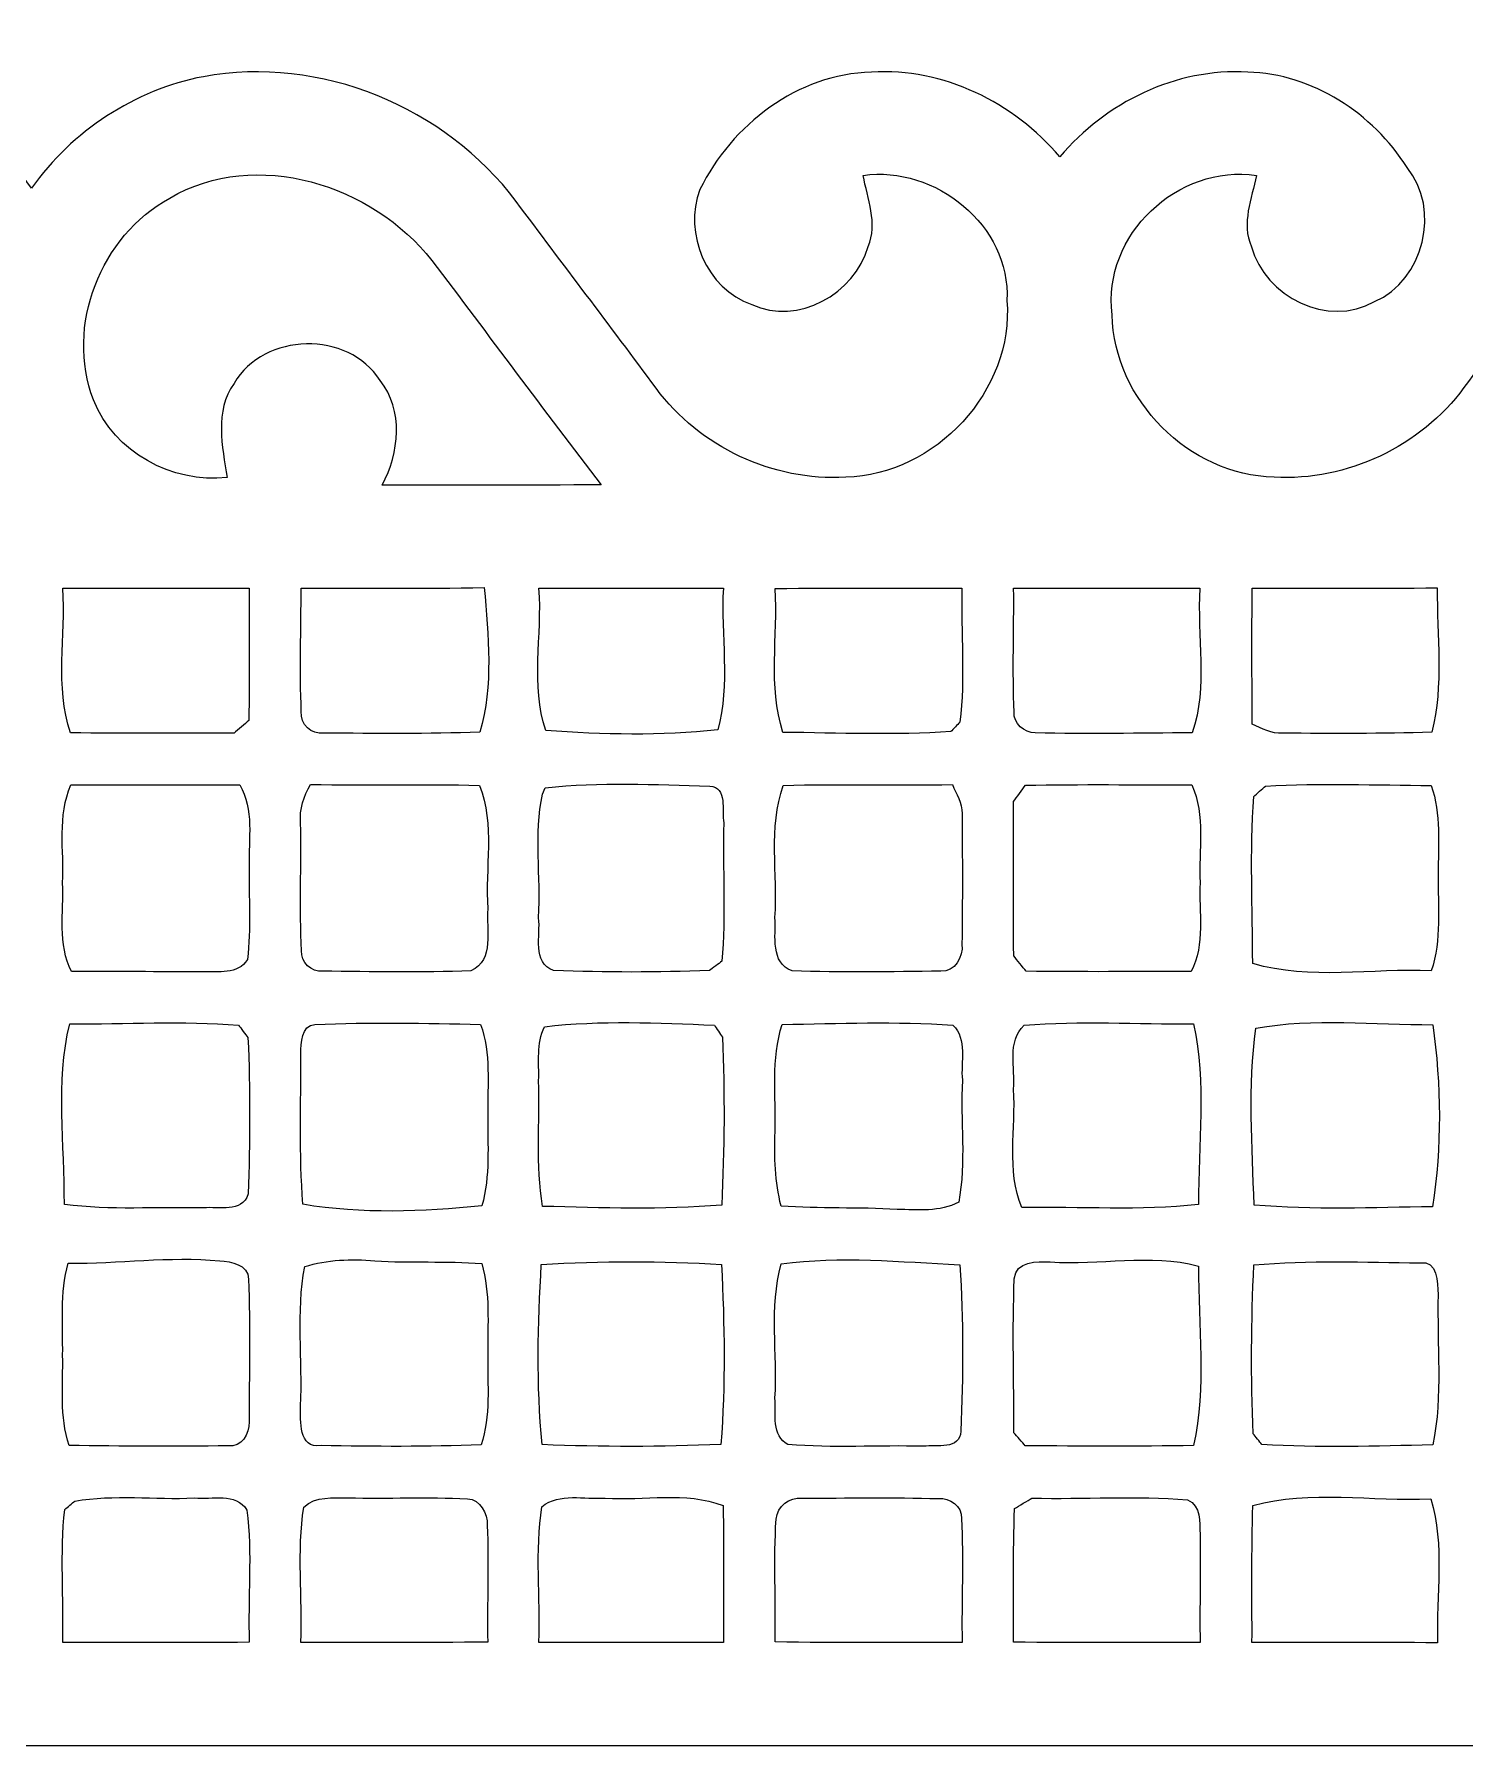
# Model space of a CAD drawing. Header units: centimetres. Extents: x -12.7 to 12.7, y -3.4 to 3.6.
# Drawn here: x 0.01 to 5.9, y -3.44 to 3.6 of the extents above; entities that cross this region are included whole.
import ezdxf

# ---------------------------------------------------------------- set-up
doc = ezdxf.new("R2010")
doc.units = ezdxf.units.CM
doc.header["$MEASUREMENT"] = 0
doc.layers.add('Camada 1', color=7, linetype='Continuous')

msp = doc.modelspace()

# ---------------------------------------------------------------- linework, layer by layer
at = {"layer": 'Camada 1', "color": 156}
for points, knots in [([(-4.23333, 3.09562), (-4.04142, 3.31786), (-3.7525, 3.46321), (-3.45475, 3.44311), (-3.45475, 3.44311), (-3.15136, 3.43429), (-2.88254, 3.22615), (-2.75096, 2.9598), (-2.75096, 2.9598), (-2.68252, 2.77917), (-2.77636, 2.55588), (-2.9598, 2.48849), (-2.9598, 2.48849), (-3.14959, 2.39747), (-3.39054, 2.52871), (-3.44382, 2.72591), (-3.44382, 2.72591), (-3.48438, 2.82187), (-3.44063, 2.92311), (-3.4237, 3.01871), (-3.4237, 3.01871), (-3.64878, 3.04341), (-3.88338, 2.92135), (-3.97403, 2.71073), (-3.97403, 2.71073), (-4.09751, 2.40595), (-3.95393, 2.02952), (-3.66818, 1.87042), (-3.66818, 1.87042), (-3.31187, 1.66475), (-2.82999, 1.80833), (-2.5855, 2.12302), (-2.5855, 2.12302), (-2.38972, 2.38653), (-2.19109, 2.64829), (-1.9946, 2.91146), (-1.9946, 2.91146), (-1.73777, 3.25296), (-1.30986, 3.45934), (-0.88229, 3.44311), (-0.88229, 3.44311), (-0.5341, 3.4357), (-0.20002, 3.24908), (0, 2.96579), (0, 2.96579), (0.16651, 3.20111), (0.42367, 3.36973), (0.70696, 3.4244), (0.70696, 3.4244), (1.18779, 3.5133), (1.70356, 3.29988), (1.99531, 2.91076), (1.99531, 2.91076), (2.18651, 2.65394), (2.3809, 2.39959), (2.57104, 2.14207), (2.57104, 2.14207), (2.7492, 1.90146), (3.05223, 1.75789), (3.35173, 1.77658), (3.35173, 1.77658), (3.72039, 1.78505), (4.04566, 2.13289), (4.0153, 2.50367), (4.0153, 2.50367), (4.02978, 2.81164), (3.72109, 3.06), (3.42335, 3.01837), (3.42335, 3.01837), (3.44099, 2.92276), (3.48473, 2.82117), (3.44382, 2.7252), (3.44382, 2.7252), (3.39054, 2.53083), (3.15348, 2.39888), (2.96474, 2.48673), (2.96474, 2.48673), (2.77847, 2.55164), (2.68252, 2.77812), (2.75132, 2.9598), (2.75132, 2.9598), (2.8829, 3.22721), (3.15312, 3.43534), (3.45792, 3.44311), (3.45792, 3.44311), (3.75391, 3.46145), (4.04354, 3.31823), (4.23298, 3.09421), (4.23298, 3.09421), (4.42207, 3.31786), (4.71099, 3.46109), (5.00698, 3.44311), (5.00698, 3.44311), (5.27507, 3.43605), (5.52097, 3.27377), (5.66278, 3.05047), (5.66278, 3.05047), (5.80319, 2.8776), (5.73263, 2.58762), (5.52838, 2.49872), (5.52838, 2.49872), (5.33681, 2.38972), (5.07787, 2.51919), (5.02179, 2.72486), (5.02179, 2.72486), (4.97981, 2.82117), (5.02284, 2.92311), (5.04331, 3.01837), (5.04331, 3.01837), (4.71945, 3.06634), (4.40655, 2.77176), (4.44853, 2.44474), (4.44853, 2.44474), (4.45523, 2.09515), (4.76566, 1.78435), (5.11527, 1.77623), (5.11527, 1.77623), (5.41513, 1.7586), (5.71887, 1.90287), (5.89704, 2.14488), (5.89704, 2.14488), (6.09141, 2.4077), (6.28931, 2.66841), (6.48545, 2.93017), (6.48545, 2.93017), (6.84388, 3.39548), (7.5452, 3.59903), (8.07437, 3.31116), (8.07437, 3.31116), (8.23029, 3.22862), (8.36259, 3.10761), (8.46632, 2.96545), (8.46632, 2.96545), (8.63776, 3.21168), (8.91117, 3.38172), (9.20715, 3.4311), (9.20715, 3.4311), (9.67739, 3.50166), (10.17376, 3.29211), (10.45915, 2.91324), (10.45915, 2.91324), (10.65072, 2.6557), (10.84579, 2.401), (11.03629, 2.14277), (11.03629, 2.14277), (11.22115, 1.89194), (11.54112, 1.74907), (11.85121, 1.77835), (11.85121, 1.77835), (12.20716, 1.80657), (12.5102, 2.14524), (12.48127, 2.50472), (12.48127, 2.50472), (12.49539, 2.81269), (12.18635, 3.05788), (11.89002, 3.01941), (11.89002, 3.01941), (11.90308, 2.9531), (11.91753, 2.88712), (11.93411, 2.82151), (11.93411, 2.82151), (11.91224, 2.6356), (11.76548, 2.4645), (11.57076, 2.45921), (11.57076, 2.45921), (11.32099, 2.44722), (11.12414, 2.72486), (11.21621, 2.95733), (11.21621, 2.95733), (11.32309, 3.17076), (11.51183, 3.35138), (11.74608, 3.41453), (11.74608, 3.41453), (12.07169, 3.5066), (12.434, 3.38242), (12.66048, 3.13725), (12.66048, 3.13725), (12.70316, 3.10444), (12.69929, 3.04906), (12.7007, 3.00036), (12.7007, 3.00036), (12.69893, 0.85231), (12.70105, -1.29575), (12.69929, -3.44346), (12.69929, -3.44346), (4.23333, -3.44311), (-4.23298, -3.44275), (-12.69929, -3.44382), (-12.69929, -3.44382), (-12.7, -1.2633), (-12.70105, 0.91756), (-12.69894, 3.09808), (-12.69894, 3.09808), (-12.50597, 3.31681), (-12.22057, 3.46216), (-11.92459, 3.44311), (-11.92459, 3.44311), (-11.61803, 3.4357), (-11.34604, 3.22579), (-11.2155, 2.95592), (-11.2155, 2.95592), (-11.15341, 2.78095), (-11.23703, 2.56645), (-11.41165, 2.49449), (-11.41165, 2.49449), (-11.60004, 2.39323), (-11.85156, 2.52024), (-11.90766, 2.71955), (-11.90766, 2.71955), (-11.932, 2.81939), (-11.90907, 2.92135), (-11.89319, 3.02012), (-11.89319, 3.02012), (-12.11721, 3.04129), (-12.34863, 2.92028), (-12.43965, 2.7111), (-12.43965, 2.7111), (-12.56841, 2.39854), (-12.41178, 2.014), (-12.11509, 1.85985), (-12.11509, 1.85985), (-11.75914, 1.66933), (-11.2903, 1.81468), (-11.05005, 2.12443), (-11.05005, 2.12443), (-10.85461, 2.38794), (-10.65636, 2.649), (-10.45986, 2.91182), (-10.45986, 2.91182), (-10.21715, 3.23391), (-9.82238, 3.43675), (-9.41846, 3.44346), (-9.41846, 3.44346), (-9.04698, 3.45897), (-8.67903, 3.26918), (-8.46596, 2.96615), (-8.46596, 2.96615), (-8.26523, 3.24838), (-7.93256, 3.43534), (-7.58506, 3.44311), (-7.58506, 3.44311), (-7.14903, 3.46004), (-6.71264, 3.24555), (-6.45653, 2.89277), (-6.45653, 2.89277), (-6.27133, 2.64266), (-6.08188, 2.39606), (-5.89738, 2.14524), (-5.89738, 2.14524), (-5.72628, 1.91381), (-5.44018, 1.76917), (-5.1516, 1.77553), (-5.1516, 1.77553), (-4.89162, 1.76917), (-4.64007, 1.92899), (-4.52366, 2.15971), (-4.52366, 2.15971), (-4.44146, 2.30399), (-4.43864, 2.47896), (-4.46475, 2.63877), (-4.46475, 2.63877), (-4.53107, 2.88678), (-4.79071, 3.0494), (-5.04296, 3.01871), (-5.04296, 3.01871), (-5.02284, 2.92276), (-4.98052, 2.82081), (-5.02214, 2.72415), (-5.02214, 2.72415), (-5.07753, 2.5227), (-5.32906, 2.39253), (-5.51921, 2.49449), (-5.51921, 2.49449), (-5.69348, 2.56645), (-5.77919, 2.78165), (-5.71605, 2.95627), (-5.71605, 2.95627), (-5.58482, 3.22545), (-5.31388, 3.435), (-5.00768, 3.44311), (-5.00768, 3.44311), (-4.71204, 3.46145), (-4.42348, 3.31823), (-4.23333, 3.09562)], [0, 0, 0, 0, 0.0138889, 0.0138889, 0.0138889, 0.0138889, 0.0277778, 0.0277778, 0.0277778, 0.0277778, 0.0416667, 0.0416667, 0.0416667, 0.0416667, 0.0555556, 0.0555556, 0.0555556, 0.0555556, 0.0694444, 0.0694444, 0.0694444, 0.0694444, 0.0833333, 0.0833333, 0.0833333, 0.0833333, 0.0972222, 0.0972222, 0.0972222, 0.0972222, 0.1111111, 0.1111111, 0.1111111, 0.1111111, 0.125, 0.125, 0.125, 0.125, 0.1388889, 0.1388889, 0.1388889, 0.1388889, 0.1527778, 0.1527778, 0.1527778, 0.1527778, 0.1666667, 0.1666667, 0.1666667, 0.1666667, 0.1805556, 0.1805556, 0.1805556, 0.1805556, 0.1944444, 0.1944444, 0.1944444, 0.1944444, 0.2083333, 0.2083333, 0.2083333, 0.2083333, 0.2222222, 0.2222222, 0.2222222, 0.2222222, 0.2361111, 0.2361111, 0.2361111, 0.2361111, 0.25, 0.25, 0.25, 0.25, 0.2638889, 0.2638889, 0.2638889, 0.2638889, 0.2777778, 0.2777778, 0.2777778, 0.2777778, 0.2916667, 0.2916667, 0.2916667, 0.2916667, 0.3055556, 0.3055556, 0.3055556, 0.3055556, 0.3194444, 0.3194444, 0.3194444, 0.3194444, 0.3333333, 0.3333333, 0.3333333, 0.3333333, 0.3472222, 0.3472222, 0.3472222, 0.3472222, 0.3611111, 0.3611111, 0.3611111, 0.3611111, 0.375, 0.375, 0.375, 0.375, 0.3888889, 0.3888889, 0.3888889, 0.3888889, 0.4027778, 0.4027778, 0.4027778, 0.4027778, 0.4166667, 0.4166667, 0.4166667, 0.4166667, 0.4305556, 0.4305556, 0.4305556, 0.4305556, 0.4444444, 0.4444444, 0.4444444, 0.4444444, 0.4583333, 0.4583333, 0.4583333, 0.4583333, 0.4722222, 0.4722222, 0.4722222, 0.4722222, 0.4861111, 0.4861111, 0.4861111, 0.4861111, 0.5, 0.5, 0.5, 0.5, 0.5138889, 0.5138889, 0.5138889, 0.5138889, 0.5277778, 0.5277778, 0.5277778, 0.5277778, 0.5416667, 0.5416667, 0.5416667, 0.5416667, 0.5555556, 0.5555556, 0.5555556, 0.5555556, 0.5694444, 0.5694444, 0.5694444, 0.5694444, 0.5833333, 0.5833333, 0.5833333, 0.5833333, 0.5972222, 0.5972222, 0.5972222, 0.5972222, 0.6111111, 0.6111111, 0.6111111, 0.6111111, 0.625, 0.625, 0.625, 0.625, 0.6388889, 0.6388889, 0.6388889, 0.6388889, 0.6527778, 0.6527778, 0.6527778, 0.6527778, 0.6666667, 0.6666667, 0.6666667, 0.6666667, 0.6805556, 0.6805556, 0.6805556, 0.6805556, 0.6944444, 0.6944444, 0.6944444, 0.6944444, 0.7083333, 0.7083333, 0.7083333, 0.7083333, 0.7222222, 0.7222222, 0.7222222, 0.7222222, 0.7361111, 0.7361111, 0.7361111, 0.7361111, 0.75, 0.75, 0.75, 0.75, 0.7638889, 0.7638889, 0.7638889, 0.7638889, 0.7777778, 0.7777778, 0.7777778, 0.7777778, 0.7916667, 0.7916667, 0.7916667, 0.7916667, 0.8055556, 0.8055556, 0.8055556, 0.8055556, 0.8194444, 0.8194444, 0.8194444, 0.8194444, 0.8333333, 0.8333333, 0.8333333, 0.8333333, 0.8472222, 0.8472222, 0.8472222, 0.8472222, 0.8611111, 0.8611111, 0.8611111, 0.8611111, 0.875, 0.875, 0.875, 0.875, 0.8888889, 0.8888889, 0.8888889, 0.8888889, 0.9027778, 0.9027778, 0.9027778, 0.9027778, 0.9166667, 0.9166667, 0.9166667, 0.9166667, 0.9305556, 0.9305556, 0.9305556, 0.9305556, 0.9444444, 0.9444444, 0.9444444, 0.9444444, 0.9583333, 0.9583333, 0.9583333, 0.9583333, 0.9722222, 0.9722222, 0.9722222, 0.9722222, 1, 1, 1, 1]), ([(0.56868, 2.92452), (0.56868, 2.92452), (0.56868, 2.92452), (0.56868, 2.92452), (0.56868, 2.92452), (0.28363, 2.76859), (0.13828, 2.39923), (0.254, 2.09408), (0.254, 2.09408), (0.34079, 1.87819), (0.57679, 1.75083), (0.80539, 1.77482), (0.80539, 1.77482), (0.78458, 1.90183), (0.75211, 2.04857), (0.83326, 2.16217), (0.83326, 2.16217), (0.95637, 2.37313), (1.30386, 2.3809), (1.43474, 2.17452), (1.43474, 2.17452), (1.53246, 2.05034), (1.51341, 1.87642), (1.44356, 1.74378), (1.44356, 1.74378), (1.74378, 1.74449), (2.04435, 1.74271), (2.34456, 1.74483), (2.34456, 1.74483), (2.10889, 2.04998), (1.881, 2.36114), (1.64782, 2.6677), (1.64782, 2.6677), (1.4037, 2.97992), (0.92463, 3.13302), (0.56868, 2.92452)], [0, 0, 0, 0, 0.1, 0.1, 0.1, 0.1, 0.2, 0.2, 0.2, 0.2, 0.3, 0.3, 0.3, 0.3, 0.4, 0.4, 0.4, 0.4, 0.5, 0.5, 0.5, 0.5, 0.6, 0.6, 0.6, 0.6, 0.7, 0.7, 0.7, 0.7, 0.8, 0.8, 0.8, 0.8, 1, 1, 1, 1]), ([(0.12841, 1.31974), (0.12841, 1.31974), (0.12841, 1.31974), (0.12841, 1.31974), (0.12841, 1.31974), (0.14145, 1.12182), (0.09525, 0.91546), (0.1598, 0.72424), (0.1598, 0.72424), (0.38417, 0.72143), (0.60888, 0.72248), (0.83326, 0.72284), (0.83326, 0.72284), (0.84842, 0.73589), (0.87877, 0.762), (0.89429, 0.7754), (0.89429, 0.7754), (0.89712, 0.95637), (0.8957, 1.1377), (0.8957, 1.31903), (0.8957, 1.31903), (0.63958, 1.32009), (0.38417, 1.31938), (0.12841, 1.31974)], [0, 0, 0, 0, 0.1428571, 0.1428571, 0.1428571, 0.1428571, 0.2857143, 0.2857143, 0.2857143, 0.2857143, 0.4285714, 0.4285714, 0.4285714, 0.4285714, 0.5714286, 0.5714286, 0.5714286, 0.5714286, 0.7142857, 0.7142857, 0.7142857, 0.7142857, 1, 1, 1, 1]), ([(1.11019, 0.81244), (1.11019, 0.81244), (1.11019, 0.81244), (1.11019, 0.81244), (1.11019, 0.81244), (1.10455, 0.76059), (1.15147, 0.71472), (1.20368, 0.72354), (1.20368, 0.72354), (1.41746, 0.72107), (1.63194, 0.72036), (1.84572, 0.72672), (1.84572, 0.72672), (1.90146, 0.91897), (1.88029, 1.12501), (1.86336, 1.32186), (1.86336, 1.32186), (1.61183, 1.31726), (1.36031, 1.32009), (1.10912, 1.31974), (1.10912, 1.31974), (1.10983, 1.15076), (1.10313, 0.98142), (1.11019, 0.81244)], [0, 0, 0, 0, 0.1428571, 0.1428571, 0.1428571, 0.1428571, 0.2857143, 0.2857143, 0.2857143, 0.2857143, 0.4285714, 0.4285714, 0.4285714, 0.4285714, 0.5714286, 0.5714286, 0.5714286, 0.5714286, 0.7142857, 0.7142857, 0.7142857, 0.7142857, 1, 1, 1, 1]), ([(2.08879, 1.31974), (2.08879, 1.31974), (2.08879, 1.31974), (2.08879, 1.31974), (2.08879, 1.31974), (2.10397, 1.12606), (2.05246, 0.91863), (2.11701, 0.73413), (2.11701, 0.73413), (2.35126, 0.71613), (2.5915, 0.71154), (2.82504, 0.73625), (2.82504, 0.73625), (2.8776, 0.92357), (2.83598, 1.12642), (2.84797, 1.31974), (2.84797, 1.31974), (2.59503, 1.31938), (2.34209, 1.31974), (2.08879, 1.31974)], [0, 0, 0, 0, 0.1666667, 0.1666667, 0.1666667, 0.1666667, 0.3333333, 0.3333333, 0.3333333, 0.3333333, 0.5, 0.5, 0.5, 0.5, 0.6666667, 0.6666667, 0.6666667, 0.6666667, 1, 1, 1, 1]), ([(3.06139, 1.31833), (3.06139, 1.31833), (3.06139, 1.31833), (3.06139, 1.31833), (3.06139, 1.31833), (3.07304, 1.12148), (3.03142, 0.91756), (3.09316, 0.72636), (3.09316, 0.72636), (3.32351, 0.7239), (3.55494, 0.71402), (3.78459, 0.72918), (3.78459, 0.72918), (3.79411, 0.73871), (3.81246, 0.75812), (3.82164, 0.76799), (3.82164, 0.76799), (3.84422, 0.95074), (3.82551, 1.13595), (3.8301, 1.31974), (3.8301, 1.31974), (3.57399, 1.31867), (3.31752, 1.32115), (3.06139, 1.31833)], [0, 0, 0, 0, 0.1428571, 0.1428571, 0.1428571, 0.1428571, 0.2857143, 0.2857143, 0.2857143, 0.2857143, 0.4285714, 0.4285714, 0.4285714, 0.4285714, 0.5714286, 0.5714286, 0.5714286, 0.5714286, 0.7142857, 0.7142857, 0.7142857, 0.7142857, 1, 1, 1, 1]), ([(4.04283, 1.31903), (4.04283, 1.31903), (4.04283, 1.31903), (4.04283, 1.31903), (4.04283, 1.31903), (4.04495, 1.14935), (4.03754, 0.9793), (4.04495, 0.80963), (4.04495, 0.80963), (4.04035, 0.76482), (4.08798, 0.72284), (4.13208, 0.72424), (4.13208, 0.72424), (4.34728, 0.71895), (4.56282, 0.72354), (4.77838, 0.72424), (4.77838, 0.72424), (4.84363, 0.9151), (4.79636, 1.12182), (4.81012, 1.31974), (4.81012, 1.31974), (4.55436, 1.31903), (4.2986, 1.32009), (4.04283, 1.31903)], [0, 0, 0, 0, 0.1428571, 0.1428571, 0.1428571, 0.1428571, 0.2857143, 0.2857143, 0.2857143, 0.2857143, 0.4285714, 0.4285714, 0.4285714, 0.4285714, 0.5714286, 0.5714286, 0.5714286, 0.5714286, 0.7142857, 0.7142857, 0.7142857, 0.7142857, 1, 1, 1, 1]), ([(5.02496, 1.31938), (5.02496, 1.31938), (5.02496, 1.31938), (5.02496, 1.31938), (5.02496, 1.31938), (5.02355, 1.13276), (5.02425, 0.94614), (5.02496, 0.75952), (5.02496, 0.75952), (5.06448, 0.74188), (5.10504, 0.71966), (5.15055, 0.72248), (5.15055, 0.72248), (5.35552, 0.72214), (5.56048, 0.72002), (5.76509, 0.72707), (5.76509, 0.72707), (5.81377, 0.92109), (5.78484, 1.12323), (5.78731, 1.32079), (5.78731, 1.32079), (5.53332, 1.31833), (5.27897, 1.32009), (5.02496, 1.31938)], [0, 0, 0, 0, 0.1428571, 0.1428571, 0.1428571, 0.1428571, 0.2857143, 0.2857143, 0.2857143, 0.2857143, 0.4285714, 0.4285714, 0.4285714, 0.4285714, 0.5714286, 0.5714286, 0.5714286, 0.5714286, 0.7142857, 0.7142857, 0.7142857, 0.7142857, 1, 1, 1, 1]), ([(0.1277, 0.10688), (0.1277, 0.10688), (0.1277, 0.10688), (0.1277, 0.10688), (0.1277, 0.10688), (0.13263, -0.01481), (0.10617, -0.14498), (0.16474, -0.25788), (0.16474, -0.25788), (0.34466, -0.25788), (0.52422, -0.25858), (0.70414, -0.25929), (0.70414, -0.25929), (0.76799, -0.25471), (0.84912, -0.27445), (0.8883, -0.20778), (0.8883, -0.20778), (0.90452, -0.08042), (0.89288, 0.04833), (0.89605, 0.17604), (0.89605, 0.17604), (0.89181, 0.28821), (0.91687, 0.40852), (0.85653, 0.51047), (0.85653, 0.51047), (0.62512, 0.51047), (0.39334, 0.51152), (0.16191, 0.50977), (0.16191, 0.50977), (0.10512, 0.38311), (0.13404, 0.24129), (0.1277, 0.10688)], [0, 0, 0, 0, 0.1111111, 0.1111111, 0.1111111, 0.1111111, 0.2222222, 0.2222222, 0.2222222, 0.2222222, 0.3333333, 0.3333333, 0.3333333, 0.3333333, 0.4444444, 0.4444444, 0.4444444, 0.4444444, 0.5555556, 0.5555556, 0.5555556, 0.5555556, 0.6666667, 0.6666667, 0.6666667, 0.6666667, 0.7777778, 0.7777778, 0.7777778, 0.7777778, 1, 1, 1, 1]), ([(1.10737, 0.35348), (1.10737, 0.35348), (1.10737, 0.35348), (1.10737, 0.35348), (1.10737, 0.35348), (1.11019, 0.17814), (1.10313, 0.00282), (1.1109, -0.17251), (1.1109, -0.17251), (1.10808, -0.21836), (1.15181, -0.26212), (1.19839, -0.25646), (1.19839, -0.25646), (1.40158, -0.25893), (1.60548, -0.26246), (1.80869, -0.25471), (1.80869, -0.25471), (1.90712, -0.21237), (1.87006, -0.08395), (1.87819, -0.00034), (1.87819, -0.00034), (1.86584, 0.16862), (1.90782, 0.34607), (1.84396, 0.50799), (1.84396, 0.50799), (1.6122, 0.51399), (1.38041, 0.50835), (1.14864, 0.51187), (1.14864, 0.51187), (1.12006, 0.46389), (1.10208, 0.41027), (1.10737, 0.35348)], [0, 0, 0, 0, 0.1111111, 0.1111111, 0.1111111, 0.1111111, 0.2222222, 0.2222222, 0.2222222, 0.2222222, 0.3333333, 0.3333333, 0.3333333, 0.3333333, 0.4444444, 0.4444444, 0.4444444, 0.4444444, 0.5555556, 0.5555556, 0.5555556, 0.5555556, 0.6666667, 0.6666667, 0.6666667, 0.6666667, 0.7777778, 0.7777778, 0.7777778, 0.7777778, 1, 1, 1, 1]), ([(2.1029, 0.47237), (2.1029, 0.47237), (2.1029, 0.47237), (2.1029, 0.47237), (2.1029, 0.47237), (2.06869, 0.30656), (2.0969, 0.13263), (2.08704, -0.03632), (2.08704, -0.03632), (2.09727, -0.10865), (2.05846, -0.22153), (2.14911, -0.25364), (2.14911, -0.25364), (2.3622, -0.26175), (2.57703, -0.26212), (2.79047, -0.25364), (2.79047, -0.25364), (2.80353, -0.24411), (2.82892, -0.22542), (2.84198, -0.2159), (2.84198, -0.2159), (2.85784, -0.02645), (2.84514, 0.16403), (2.84938, 0.35382), (2.84938, 0.35382), (2.84091, 0.40216), (2.86526, 0.50165), (2.79223, 0.50517), (2.79223, 0.50517), (2.56716, 0.51152), (2.3389, 0.52246), (2.1149, 0.49847), (2.1149, 0.49847), (2.1149, 0.49847), (2.1029, 0.47237), (2.1029, 0.47237)], [0, 0, 0, 0, 0.1, 0.1, 0.1, 0.1, 0.2, 0.2, 0.2, 0.2, 0.3, 0.3, 0.3, 0.3, 0.4, 0.4, 0.4, 0.4, 0.5, 0.5, 0.5, 0.5, 0.6, 0.6, 0.6, 0.6, 0.7, 0.7, 0.7, 0.7, 0.8, 0.8, 0.8, 0.8, 1, 1, 1, 1]), ([(3.09457, 0.50799), (3.09457, 0.50799), (3.09457, 0.50799), (3.09457, 0.50799), (3.09457, 0.50799), (3.03213, 0.33338), (3.07269, 0.14498), (3.06034, -0.03598), (3.06034, -0.03598), (3.06458, -0.10936), (3.04095, -0.22436), (3.1309, -0.25471), (3.1309, -0.25471), (3.33445, -0.26282), (3.53905, -0.25893), (3.74297, -0.25646), (3.74297, -0.25646), (3.80152, -0.26175), (3.83611, -0.19719), (3.8301, -0.14569), (3.8301, -0.14569), (3.83258, 0.03352), (3.83222, 0.21307), (3.83046, 0.39193), (3.83046, 0.39193), (3.83258, 0.43602), (3.80717, 0.47342), (3.7906, 0.51152), (3.7906, 0.51152), (3.55847, 0.50835), (3.32634, 0.51399), (3.09457, 0.50799)], [0, 0, 0, 0, 0.1111111, 0.1111111, 0.1111111, 0.1111111, 0.2222222, 0.2222222, 0.2222222, 0.2222222, 0.3333333, 0.3333333, 0.3333333, 0.3333333, 0.4444444, 0.4444444, 0.4444444, 0.4444444, 0.5555556, 0.5555556, 0.5555556, 0.5555556, 0.6666667, 0.6666667, 0.6666667, 0.6666667, 0.7777778, 0.7777778, 0.7777778, 0.7777778, 1, 1, 1, 1]), ([(4.04283, 0.44131), (4.04283, 0.44131), (4.04283, 0.44131), (4.04283, 0.44131), (4.04283, 0.44131), (4.04247, 0.22965), (4.04213, 0.01798), (4.04318, -0.19368), (4.04318, -0.19368), (4.05623, -0.2092), (4.08164, -0.24058), (4.09434, -0.25646), (4.09434, -0.25646), (4.32082, -0.26034), (4.54695, -0.25717), (4.77343, -0.25822), (4.77343, -0.25822), (4.83305, -0.14498), (4.80484, -0.0141), (4.81047, 0.10759), (4.81047, 0.10759), (4.80377, 0.242), (4.83376, 0.38347), (4.77626, 0.50977), (4.77626, 0.50977), (4.548, 0.51047), (4.3194, 0.51293), (4.09115, 0.5087), (4.09115, 0.5087), (4.07916, 0.49176), (4.05482, 0.45826), (4.04283, 0.44131)], [0, 0, 0, 0, 0.1111111, 0.1111111, 0.1111111, 0.1111111, 0.2222222, 0.2222222, 0.2222222, 0.2222222, 0.3333333, 0.3333333, 0.3333333, 0.3333333, 0.4444444, 0.4444444, 0.4444444, 0.4444444, 0.5555556, 0.5555556, 0.5555556, 0.5555556, 0.6666667, 0.6666667, 0.6666667, 0.6666667, 0.7777778, 0.7777778, 0.7777778, 0.7777778, 1, 1, 1, 1]), ([(5.03132, 0.46214), (5.03132, 0.46214), (5.03132, 0.46214), (5.03132, 0.46214), (5.03132, 0.46214), (5.01473, 0.23388), (5.02708, 0.00387), (5.02708, -0.22506), (5.02708, -0.22506), (5.26345, -0.29527), (5.51814, -0.24341), (5.76226, -0.25541), (5.76226, -0.25541), (5.80565, -0.127), (5.78872, 0.00916), (5.7912, 0.14145), (5.7912, 0.14145), (5.79049, 0.26423), (5.80284, 0.38981), (5.76226, 0.50765), (5.76226, 0.50765), (5.53473, 0.5094), (5.30647, 0.51788), (5.07929, 0.50553), (5.07929, 0.50553), (5.0673, 0.49459), (5.04331, 0.47271), (5.03132, 0.46214)], [0, 0, 0, 0, 0.125, 0.125, 0.125, 0.125, 0.25, 0.25, 0.25, 0.25, 0.375, 0.375, 0.375, 0.375, 0.5, 0.5, 0.5, 0.5, 0.625, 0.625, 0.625, 0.625, 0.75, 0.75, 0.75, 0.75, 1, 1, 1, 1]), ([(0.15662, -0.47308), (0.15662, -0.47308), (0.15662, -0.47308), (0.15662, -0.47308), (0.15662, -0.47308), (0.09771, -0.71472), (0.13616, -0.96943), (0.13475, -1.21637), (0.13475, -1.21637), (0.3249, -1.24142), (0.51681, -1.22555), (0.70801, -1.23084), (0.70801, -1.23084), (0.77223, -1.22344), (0.86395, -1.25341), (0.89181, -1.17333), (0.89181, -1.17333), (0.89817, -0.95885), (0.90099, -0.74365), (0.89041, -0.52987), (0.89041, -0.52987), (0.88089, -0.51681), (0.86184, -0.49142), (0.85231, -0.47871), (0.85231, -0.47871), (0.62123, -0.46036), (0.3884, -0.47483), (0.15662, -0.47308)], [0, 0, 0, 0, 0.125, 0.125, 0.125, 0.125, 0.25, 0.25, 0.25, 0.25, 0.375, 0.375, 0.375, 0.375, 0.5, 0.5, 0.5, 0.5, 0.625, 0.625, 0.625, 0.625, 0.75, 0.75, 0.75, 0.75, 1, 1, 1, 1]), ([(1.10808, -0.59619), (1.10808, -0.59619), (1.10808, -0.59619), (1.10808, -0.59619), (1.10808, -0.59619), (1.10912, -0.80256), (1.10137, -1.00965), (1.11653, -1.21567), (1.11653, -1.21567), (1.35924, -1.25659), (1.61008, -1.2467), (1.85384, -1.22166), (1.85384, -1.22166), (1.88841, -1.09926), (1.87678, -0.97155), (1.87783, -0.84632), (1.87783, -0.84632), (1.87571, -0.72248), (1.8923, -0.59477), (1.84855, -0.4759), (1.84855, -0.4759), (1.62136, -0.46989), (1.39347, -0.46567), (1.16628, -0.4759), (1.16628, -0.4759), (1.10912, -0.47837), (1.10878, -0.55421), (1.10808, -0.59619)], [0, 0, 0, 0, 0.125, 0.125, 0.125, 0.125, 0.25, 0.25, 0.25, 0.25, 0.375, 0.375, 0.375, 0.375, 0.5, 0.5, 0.5, 0.5, 0.625, 0.625, 0.625, 0.625, 0.75, 0.75, 0.75, 0.75, 1, 1, 1, 1]), ([(2.11137, -0.48506), (2.11137, -0.48506), (2.11137, -0.48506), (2.11137, -0.48506), (2.11137, -0.48506), (2.07751, -0.55386), (2.08986, -0.63253), (2.08738, -0.70696), (2.08738, -0.70696), (2.09232, -0.87911), (2.07539, -1.05304), (2.10361, -1.22414), (2.10361, -1.22414), (2.34914, -1.23084), (2.59574, -1.23859), (2.84091, -1.2192), (2.84091, -1.2192), (2.85255, -0.98918), (2.85396, -0.75776), (2.84373, -0.52775), (2.84373, -0.52775), (2.83562, -0.5154), (2.81939, -0.49072), (2.81128, -0.47837), (2.81128, -0.47837), (2.5788, -0.46918), (2.34209, -0.45755), (2.11137, -0.48506)], [0, 0, 0, 0, 0.125, 0.125, 0.125, 0.125, 0.25, 0.25, 0.25, 0.25, 0.375, 0.375, 0.375, 0.375, 0.5, 0.5, 0.5, 0.5, 0.625, 0.625, 0.625, 0.625, 0.75, 0.75, 0.75, 0.75, 1, 1, 1, 1]), ([(3.09033, -0.47554), (3.09033, -0.47554), (3.09033, -0.47554), (3.09033, -0.47554), (3.09033, -0.47554), (3.04341, -0.61841), (3.06563, -0.76941), (3.06069, -0.91687), (3.06069, -0.91687), (3.05717, -1.01952), (3.06069, -1.12289), (3.08539, -1.22307), (3.08539, -1.22307), (3.2445, -1.23472), (3.4043, -1.22731), (3.56376, -1.23684), (3.56376, -1.23684), (3.64808, -1.23825), (3.73909, -1.24812), (3.81669, -1.20721), (3.81669, -1.20721), (3.8481, -1.0421), (3.8234, -0.87171), (3.83187, -0.7045), (3.83187, -0.7045), (3.82376, -0.63005), (3.85304, -0.53657), (3.7927, -0.47837), (3.7927, -0.47837), (3.55952, -0.46214), (3.32422, -0.47166), (3.09033, -0.47554)], [0, 0, 0, 0, 0.1111111, 0.1111111, 0.1111111, 0.1111111, 0.2222222, 0.2222222, 0.2222222, 0.2222222, 0.3333333, 0.3333333, 0.3333333, 0.3333333, 0.4444444, 0.4444444, 0.4444444, 0.4444444, 0.5555556, 0.5555556, 0.5555556, 0.5555556, 0.6666667, 0.6666667, 0.6666667, 0.6666667, 0.7777778, 0.7777778, 0.7777778, 0.7777778, 1, 1, 1, 1]), ([(4.08622, -0.47837), (4.08622, -0.47837), (4.08622, -0.47837), (4.08622, -0.47837), (4.08622, -0.47837), (4.01425, -0.5468), (4.05095, -0.65439), (4.04213, -0.74224), (4.04213, -0.74224), (4.05448, -0.90416), (4.01177, -1.07526), (4.07634, -1.22943), (4.07634, -1.22943), (4.31906, -1.22378), (4.56282, -1.24459), (4.80447, -1.21603), (4.80447, -1.21603), (4.80165, -0.96943), (4.83941, -0.71542), (4.78296, -0.47378), (4.78296, -0.47378), (4.55083, -0.47378), (4.31729, -0.46107), (4.08622, -0.47837)], [0, 0, 0, 0, 0.1428571, 0.1428571, 0.1428571, 0.1428571, 0.2857143, 0.2857143, 0.2857143, 0.2857143, 0.4285714, 0.4285714, 0.4285714, 0.4285714, 0.5714286, 0.5714286, 0.5714286, 0.5714286, 0.7142857, 0.7142857, 0.7142857, 0.7142857, 1, 1, 1, 1]), ([(5.04013, -0.49142), (5.04013, -0.49142), (5.04013, -0.49142), (5.04013, -0.49142), (5.04013, -0.49142), (5.00732, -0.7306), (5.02496, -0.9772), (5.03307, -1.21884), (5.03307, -1.21884), (5.27719, -1.24001), (5.52272, -1.22836), (5.76757, -1.22624), (5.76757, -1.22624), (5.80636, -0.98), (5.80354, -0.72319), (5.76862, -0.47659), (5.76862, -0.47659), (5.52662, -0.478), (5.27755, -0.44662), (5.04013, -0.49142)], [0, 0, 0, 0, 0.1666667, 0.1666667, 0.1666667, 0.1666667, 0.3333333, 0.3333333, 0.3333333, 0.3333333, 0.5, 0.5, 0.5, 0.5, 0.6666667, 0.6666667, 0.6666667, 0.6666667, 1, 1, 1, 1]), ([(0.14993, -1.45837), (0.14993, -1.45837), (0.14993, -1.45837), (0.14993, -1.45837), (0.14993, -1.45837), (0.11677, -1.5815), (0.12912, -1.70992), (0.1277, -1.8362), (0.1277, -1.8362), (0.13017, -1.96037), (0.1136, -2.08808), (0.15451, -2.20839), (0.15451, -2.20839), (0.37253, -2.21051), (0.5909, -2.21368), (0.80926, -2.20909), (0.80926, -2.20909), (0.86395, -2.21896), (0.89817, -2.15935), (0.895, -2.11137), (0.895, -2.11137), (0.89605, -1.91523), (0.89958, -1.71908), (0.89322, -1.5233), (0.89322, -1.5233), (0.8911, -1.46227), (0.82196, -1.45167), (0.77435, -1.44814), (0.77435, -1.44814), (0.56656, -1.42909), (0.35806, -1.45979), (0.14993, -1.45837)], [0, 0, 0, 0, 0.1111111, 0.1111111, 0.1111111, 0.1111111, 0.2222222, 0.2222222, 0.2222222, 0.2222222, 0.3333333, 0.3333333, 0.3333333, 0.3333333, 0.4444444, 0.4444444, 0.4444444, 0.4444444, 0.5555556, 0.5555556, 0.5555556, 0.5555556, 0.6666667, 0.6666667, 0.6666667, 0.6666667, 0.7777778, 0.7777778, 0.7777778, 0.7777778, 1, 1, 1, 1]), ([(1.1243, -1.47214), (1.1243, -1.47214), (1.1243, -1.47214), (1.1243, -1.47214), (1.1243, -1.47214), (1.08866, -1.66051), (1.11653, -1.85525), (1.10737, -2.04611), (1.10737, -2.04611), (1.10808, -2.10609), (1.09677, -2.22144), (1.19133, -2.20873), (1.19133, -2.20873), (1.41111, -2.21297), (1.63089, -2.21333), (1.85067, -2.20591), (1.85067, -2.20591), (1.89052, -2.08597), (1.87607, -1.95896), (1.87783, -1.83515), (1.87783, -1.83515), (1.87642, -1.70956), (1.88911, -1.58184), (1.85313, -1.45979), (1.85313, -1.45979), (1.70673, -1.44709), (1.55928, -1.45873), (1.41286, -1.4478), (1.41286, -1.4478), (1.31621, -1.44039), (1.21708, -1.44251), (1.1243, -1.47214)], [0, 0, 0, 0, 0.1111111, 0.1111111, 0.1111111, 0.1111111, 0.2222222, 0.2222222, 0.2222222, 0.2222222, 0.3333333, 0.3333333, 0.3333333, 0.3333333, 0.4444444, 0.4444444, 0.4444444, 0.4444444, 0.5555556, 0.5555556, 0.5555556, 0.5555556, 0.6666667, 0.6666667, 0.6666667, 0.6666667, 0.7777778, 0.7777778, 0.7777778, 0.7777778, 1, 1, 1, 1]), ([(2.09832, -1.46297), (2.09832, -1.46297), (2.09832, -1.46297), (2.09832, -1.46297), (2.09832, -1.46297), (2.08385, -1.70921), (2.07751, -1.95826), (2.10185, -2.20451), (2.10185, -2.20451), (2.34702, -2.21402), (2.59257, -2.21543), (2.83774, -2.20345), (2.83774, -2.20345), (2.85715, -1.95757), (2.85221, -1.70956), (2.84056, -1.46332), (2.84056, -1.46332), (2.59362, -1.44814), (2.34526, -1.4485), (2.09832, -1.46297)], [0, 0, 0, 0, 0.1666667, 0.1666667, 0.1666667, 0.1666667, 0.3333333, 0.3333333, 0.3333333, 0.3333333, 0.5, 0.5, 0.5, 0.5, 0.6666667, 0.6666667, 0.6666667, 0.6666667, 1, 1, 1, 1]), ([(3.08645, -1.4612), (3.08645, -1.4612), (3.08645, -1.4612), (3.08645, -1.4612), (3.08645, -1.4612), (3.036, -1.64076), (3.07199, -1.82986), (3.06034, -2.01365), (3.06034, -2.01365), (3.06387, -2.0761), (3.04658, -2.16958), (3.1136, -2.20415), (3.1136, -2.20415), (3.29917, -2.22003), (3.48614, -2.20627), (3.67242, -2.21156), (3.67242, -2.21156), (3.72463, -2.20415), (3.8241, -2.22815), (3.82517, -2.14877), (3.82517, -2.14877), (3.83611, -1.92122), (3.83645, -1.69192), (3.82128, -1.46473), (3.82128, -1.46473), (3.57681, -1.45274), (3.33021, -1.42733), (3.08645, -1.4612)], [0, 0, 0, 0, 0.125, 0.125, 0.125, 0.125, 0.25, 0.25, 0.25, 0.25, 0.375, 0.375, 0.375, 0.375, 0.5, 0.5, 0.5, 0.5, 0.625, 0.625, 0.625, 0.625, 0.75, 0.75, 0.75, 0.75, 1, 1, 1, 1]), ([(4.04566, -1.52223), (4.04566, -1.52223), (4.04566, -1.52223), (4.04566, -1.52223), (4.04566, -1.52223), (4.03754, -1.73319), (4.04388, -1.94451), (4.04424, -2.15582), (4.04424, -2.15582), (4.05587, -2.16923), (4.07916, -2.19604), (4.09081, -2.20944), (4.09081, -2.20944), (4.32187, -2.21085), (4.55295, -2.21226), (4.78401, -2.20839), (4.78401, -2.20839), (4.83729, -1.96708), (4.80377, -1.71484), (4.80377, -1.46967), (4.80377, -1.46967), (4.6034, -1.4171), (4.39702, -1.46719), (4.19347, -1.45274), (4.19347, -1.45274), (4.13878, -1.45026), (4.05165, -1.44885), (4.04566, -1.52223)], [0, 0, 0, 0, 0.125, 0.125, 0.125, 0.125, 0.25, 0.25, 0.25, 0.25, 0.375, 0.375, 0.375, 0.375, 0.5, 0.5, 0.5, 0.5, 0.625, 0.625, 0.625, 0.625, 0.75, 0.75, 0.75, 0.75, 1, 1, 1, 1]), ([(5.03202, -1.46507), (5.03202, -1.46507), (5.03202, -1.46507), (5.03202, -1.46507), (5.03202, -1.46507), (5.02038, -1.69615), (5.02002, -1.92863), (5.02884, -2.16005), (5.02884, -2.16005), (5.03802, -2.17099), (5.05566, -2.19287), (5.06482, -2.2038), (5.06482, -2.2038), (5.29872, -2.21896), (5.53437, -2.21014), (5.76932, -2.20591), (5.76932, -2.20591), (5.81025, -2.00201), (5.78484, -1.7928), (5.79084, -1.58679), (5.79084, -1.58679), (5.78731, -1.53811), (5.79013, -1.44392), (5.71534, -1.45696), (5.71534, -1.45696), (5.48781, -1.45345), (5.25885, -1.44533), (5.03202, -1.46507)], [0, 0, 0, 0, 0.125, 0.125, 0.125, 0.125, 0.25, 0.25, 0.25, 0.25, 0.375, 0.375, 0.375, 0.375, 0.5, 0.5, 0.5, 0.5, 0.625, 0.625, 0.625, 0.625, 0.75, 0.75, 0.75, 0.75, 1, 1, 1, 1]), ([(5.02813, -2.45497), (5.02813, -2.45497), (5.02813, -2.45497), (5.02813, -2.45497), (5.02813, -2.45497), (5.02143, -2.64266), (5.02496, -2.83069), (5.02425, -3.01837), (5.02425, -3.01837), (5.27897, -3.01941), (5.53366, -3.01695), (5.78838, -3.02012), (5.78838, -3.02012), (5.78167, -2.82292), (5.81942, -2.61902), (5.76014, -2.42746), (5.76014, -2.42746), (5.51709, -2.43874), (5.26486, -2.38972), (5.02813, -2.45497)], [0, 0, 0, 0, 0.1666667, 0.1666667, 0.1666667, 0.1666667, 0.3333333, 0.3333333, 0.3333333, 0.3333333, 0.5, 0.5, 0.5, 0.5, 0.6666667, 0.6666667, 0.6666667, 0.6666667, 1, 1, 1, 1]), ([(0.13616, -2.4712), (0.13616, -2.4712), (0.13616, -2.4712), (0.13616, -2.4712), (0.13616, -2.4712), (0.11677, -2.65289), (0.13263, -2.83632), (0.12805, -3.01871), (0.12805, -3.01871), (0.38417, -3.01837), (0.63994, -3.01941), (0.89605, -3.018), (0.89605, -3.018), (0.88971, -2.83669), (0.90874, -2.65394), (0.88652, -2.47402), (0.88652, -2.47402), (0.83996, -2.39888), (0.74295, -2.43204), (0.67027, -2.42393), (0.67027, -2.42393), (0.50623, -2.43204), (0.33937, -2.40875), (0.1778, -2.43662), (0.1778, -2.43662), (0.16722, -2.44544), (0.14676, -2.46274), (0.13616, -2.4712)], [0, 0, 0, 0, 0.125, 0.125, 0.125, 0.125, 0.25, 0.25, 0.25, 0.25, 0.375, 0.375, 0.375, 0.375, 0.5, 0.5, 0.5, 0.5, 0.625, 0.625, 0.625, 0.625, 0.75, 0.75, 0.75, 0.75, 1, 1, 1, 1]), ([(1.12006, -2.46133), (1.12006, -2.46133), (1.12006, -2.46133), (1.12006, -2.46133), (1.12006, -2.46133), (1.0922, -2.64512), (1.11512, -2.83316), (1.10842, -3.01907), (1.10842, -3.01907), (1.36489, -3.01766), (1.62136, -3.02048), (1.87783, -3.01695), (1.87783, -3.01695), (1.87537, -2.85679), (1.8817, -2.69662), (1.87607, -2.53683), (1.87607, -2.53683), (1.87607, -2.48813), (1.8482, -2.43063), (1.79422, -2.42746), (1.79422, -2.42746), (1.63054, -2.41899), (1.46614, -2.42746), (1.3021, -2.42359), (1.3021, -2.42359), (1.24037, -2.42569), (1.16945, -2.41511), (1.12006, -2.46133)], [0, 0, 0, 0, 0.125, 0.125, 0.125, 0.125, 0.25, 0.25, 0.25, 0.25, 0.375, 0.375, 0.375, 0.375, 0.5, 0.5, 0.5, 0.5, 0.625, 0.625, 0.625, 0.625, 0.75, 0.75, 0.75, 0.75, 1, 1, 1, 1]), ([(2.10078, -2.46027), (2.10078, -2.46027), (2.10078, -2.46027), (2.10078, -2.46027), (2.10078, -2.46027), (2.07151, -2.64407), (2.09549, -2.83245), (2.08808, -3.01837), (2.08808, -3.01837), (2.34138, -3.01907), (2.59503, -3.01837), (2.84868, -3.01871), (2.84868, -3.01871), (2.84868, -2.83104), (2.85043, -2.643), (2.84656, -2.45533), (2.84656, -2.45533), (2.69168, -2.39535), (2.52236, -2.43628), (2.36149, -2.42429), (2.36149, -2.42429), (2.27507, -2.43134), (2.17416, -2.401), (2.10078, -2.46027)], [0, 0, 0, 0, 0.1428571, 0.1428571, 0.1428571, 0.1428571, 0.2857143, 0.2857143, 0.2857143, 0.2857143, 0.4285714, 0.4285714, 0.4285714, 0.4285714, 0.5714286, 0.5714286, 0.5714286, 0.5714286, 0.7142857, 0.7142857, 0.7142857, 0.7142857, 1, 1, 1, 1]), ([(3.06492, -2.51178), (3.06492, -2.51178), (3.06492, -2.51178), (3.06492, -2.51178), (3.06492, -2.51178), (3.05435, -2.6797), (3.06458, -2.84833), (3.06105, -3.01659), (3.06105, -3.01659), (3.31752, -3.02083), (3.57399, -3.01766), (3.8308, -3.01871), (3.8308, -3.01871), (3.82798, -2.84868), (3.8375, -2.67828), (3.82763, -2.50859), (3.82763, -2.50859), (3.83117, -2.45709), (3.77966, -2.42359), (3.73345, -2.42639), (3.73345, -2.42639), (3.54612, -2.42217), (3.35879, -2.42393), (3.17183, -2.42534), (3.17183, -2.42534), (3.11855, -2.41828), (3.07021, -2.45886), (3.06492, -2.51178)], [0, 0, 0, 0, 0.125, 0.125, 0.125, 0.125, 0.25, 0.25, 0.25, 0.25, 0.375, 0.375, 0.375, 0.375, 0.5, 0.5, 0.5, 0.5, 0.625, 0.625, 0.625, 0.625, 0.75, 0.75, 0.75, 0.75, 1, 1, 1, 1]), ([(4.04705, -2.46732), (4.04705, -2.46732), (4.04705, -2.46732), (4.04705, -2.46732), (4.04705, -2.46732), (4.03895, -2.65077), (4.04388, -2.8342), (4.04247, -3.01766), (4.04247, -3.01766), (4.29823, -3.01941), (4.55436, -3.01837), (4.81047, -3.01871), (4.81047, -3.01871), (4.80905, -2.87055), (4.81224, -2.72274), (4.81083, -2.57457), (4.81083, -2.57457), (4.80835, -2.52201), (4.81541, -2.45779), (4.75896, -2.43134), (4.75896, -2.43134), (4.54589, -2.41511), (4.33175, -2.42958), (4.11833, -2.42464), (4.11833, -2.42464), (4.10069, -2.43521), (4.06505, -2.45674), (4.04705, -2.46732)], [0, 0, 0, 0, 0.125, 0.125, 0.125, 0.125, 0.25, 0.25, 0.25, 0.25, 0.375, 0.375, 0.375, 0.375, 0.5, 0.5, 0.5, 0.5, 0.625, 0.625, 0.625, 0.625, 0.75, 0.75, 0.75, 0.75, 1, 1, 1, 1])]:
    msp.add_open_spline(points, degree=3, knots=knots, dxfattribs=at)

doc.saveas('drawing.dxf')
